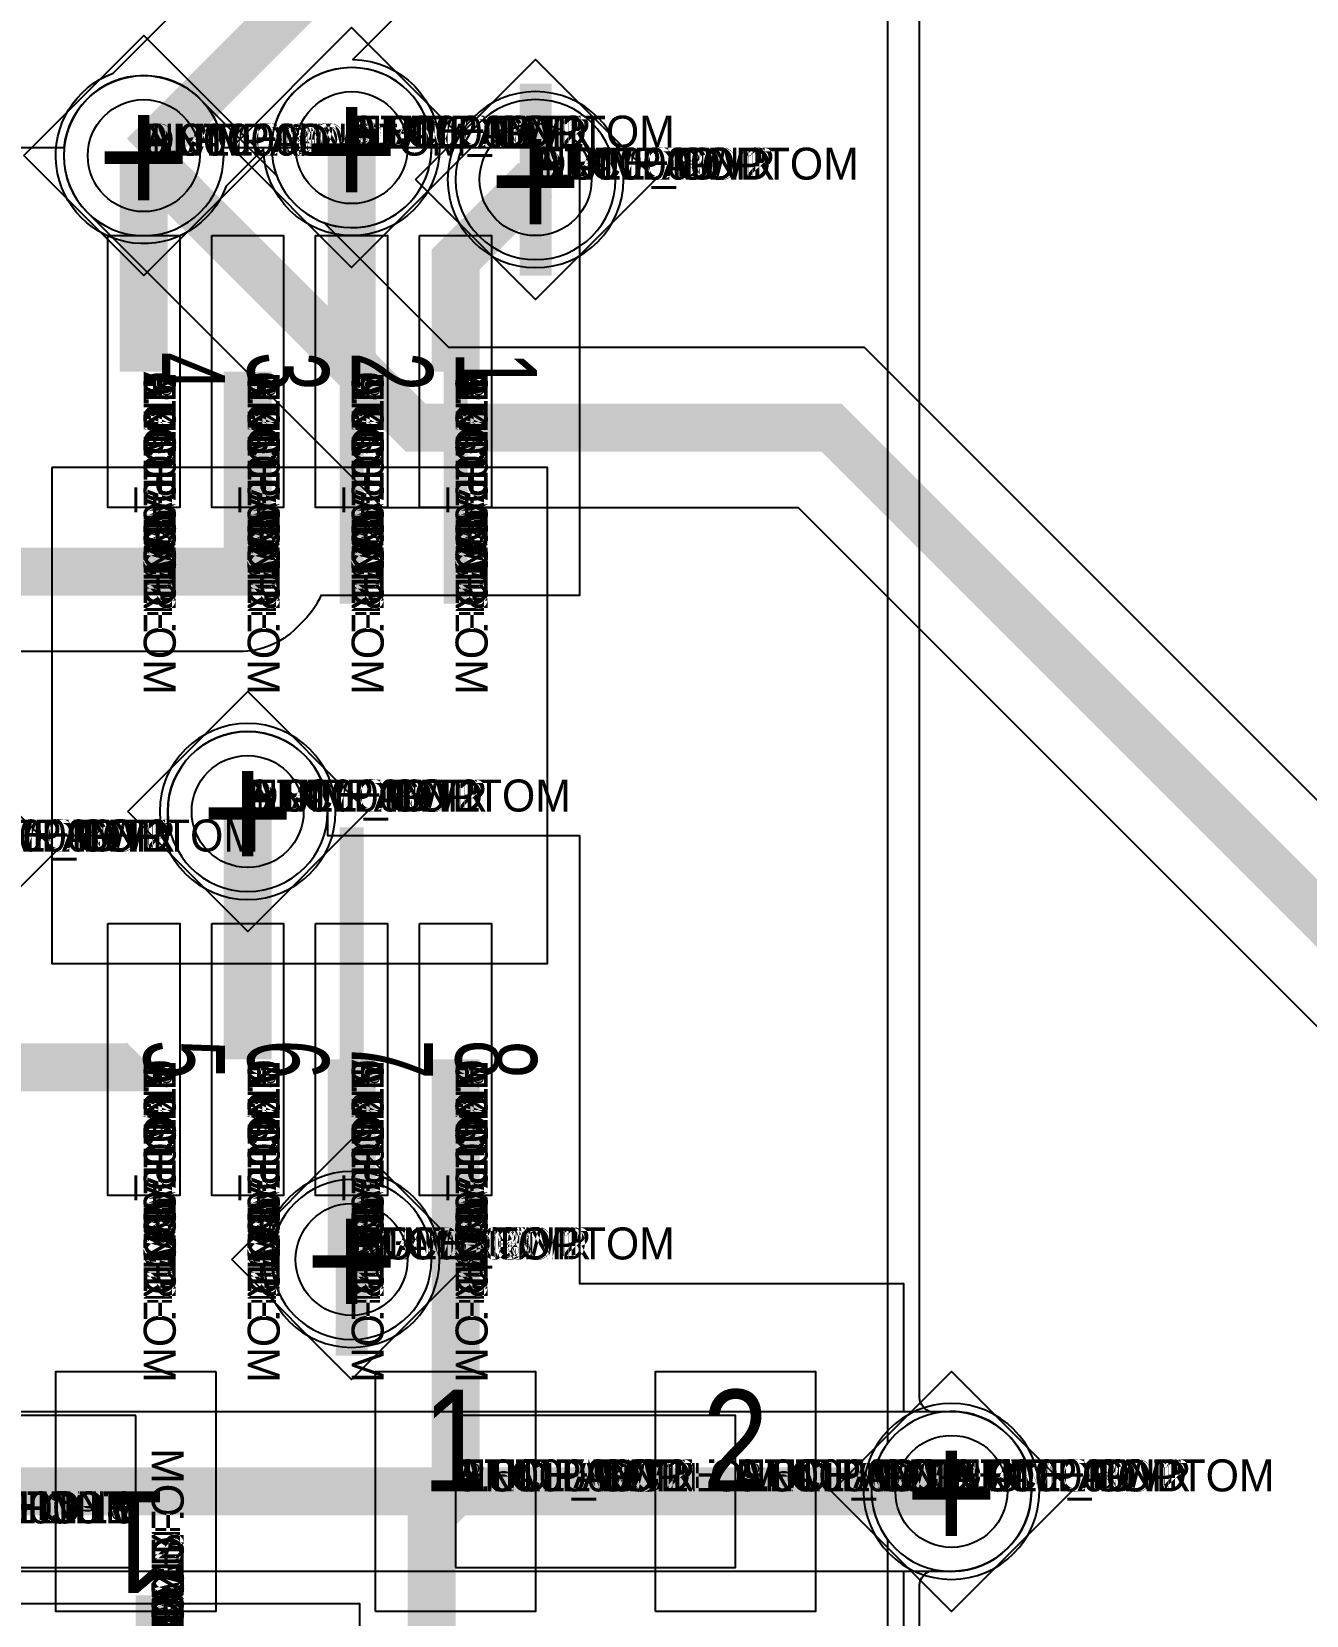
# Model space of a CAD drawing. Extents: x 0 to 323, y 0 to 320.
# Drawn here: x 175.86 to 183.83, y 186.53 to 196.43 of the extents above; entities that cross this region are included whole.
import ezdxf
from ezdxf.enums import TextEntityAlignment as Align

# ---------------------------------------------------------------- set-up
doc = ezdxf.new("R2010")
doc.units = 0
doc.header["$MEASUREMENT"] = 0
doc.layers.get('0').update_dxf_attribs({"linetype": 'CONTINUOUS'})
for name, color, linetype in [('CDN_FIGURES', 7, 'CONTINUOUS'), ('ETCH_BOTTOM', 7, 'CONTINUOUS'), ('ETCH_GND', 3, 'CONTINUOUS'), ('ETCH_INT1', 4, 'CONTINUOUS'), ('ETCH_INT2', 5, 'CONTINUOUS'), ('ETCH_PWR', 6, 'CONTINUOUS'), ('ETCH_TOP', 2, 'CONTINUOUS'), ('MANUFACTURING_NCLEGEND-1-6', 8, 'CONTINUOUS'), ('PACKAGE_GEOMETRY_ASSEMBLY_TOP', 11, 'CONTINUOUS'), ('PACKAGE_GEOMETRY_PIN_NUMBER', 9, 'CONTINUOUS')]:
    doc.layers.add(name, color=color, linetype=linetype)

# ---------------------------------------------------------------- blocks, each defined once
blk = doc.blocks.new('PAD_INFO')
for tag in ['SHAPE_TYPE', 'PAD_HEIGHT', 'PAD_LAYER', 'PAD_TYPE', 'PAD_WIDTH']:
    blk.add_attdef(tag, (0, 0), '', height=0.2)
at = {"flags": 2}
blk.add_attdef('CDN_TYPE', (0, 0), '', height=0.2, dxfattribs=at)
blk = doc.blocks.new('DRILL_INFO')
at = {"flags": 2}
blk.add_attdef('CDN_TYPE', (0, 0), '', height=0.2, dxfattribs=at)
for tag in ['FSHAPE', 'FCHAR', 'DRILL_HEIGHT', 'DIAMETER', 'PLATED', 'DRILL_WIDTH']:
    blk.add_attdef(tag, (0, 0), '', height=0.2)
blk = doc.blocks.new('VIA0700X0300')
at = {"layer": 'ETCH_BOTTOM'}
blk.add_circle((0, 0), 0.35, dxfattribs=at)
at = {"layer": 'ETCH_GND'}
blk.add_circle((0, 0), 0.35, dxfattribs=at)
at = {"layer": 'ETCH_INT1'}
blk.add_circle((0, 0), 0.35, dxfattribs=at)
at = {"layer": 'ETCH_INT2'}
blk.add_circle((0, 0), 0.35, dxfattribs=at)
at = {"layer": 'ETCH_PWR'}
blk.add_circle((0, 0), 0.35, dxfattribs=at)
at = {"layer": 'ETCH_TOP'}
blk.add_circle((0, 0), 0.35, dxfattribs=at)
ref = blk.add_blockref('PAD_INFO', (0, 0))
ref.add_attrib('PAD_LAYER', 'ETCH_TOP', (0, 0), dxfattribs={"height": 0.2})
ref.add_attrib('SHAPE_TYPE', 'NULL', (0, 0), dxfattribs={"height": 0.2})
ref.add_attrib('PAD_TYPE', 'ANTIPAD', (0, 0), dxfattribs={"height": 0.2})
ref.add_attrib('PAD_WIDTH', '0.000000', (0, 0), dxfattribs={"height": 0.2})
ref.add_attrib('PAD_HEIGHT', '0.000000', (0, 0), dxfattribs={"height": 0.2})
ref = blk.add_blockref('PAD_INFO', (0, 0))
ref.add_attrib('PAD_LAYER', 'ETCH_GND', (0, 0), dxfattribs={"height": 0.2})
ref.add_attrib('SHAPE_TYPE', 'NULL', (0, 0), dxfattribs={"height": 0.2})
ref.add_attrib('PAD_TYPE', 'ANTIPAD', (0, 0), dxfattribs={"height": 0.2})
ref.add_attrib('PAD_WIDTH', '0.000000', (0, 0), dxfattribs={"height": 0.2})
ref.add_attrib('PAD_HEIGHT', '0.000000', (0, 0), dxfattribs={"height": 0.2})
ref = blk.add_blockref('PAD_INFO', (0, 0))
ref.add_attrib('PAD_LAYER', 'ETCH_INT1', (0, 0), dxfattribs={"height": 0.2})
ref.add_attrib('SHAPE_TYPE', 'NULL', (0, 0), dxfattribs={"height": 0.2})
ref.add_attrib('PAD_TYPE', 'ANTIPAD', (0, 0), dxfattribs={"height": 0.2})
ref.add_attrib('PAD_WIDTH', '0.000000', (0, 0), dxfattribs={"height": 0.2})
ref.add_attrib('PAD_HEIGHT', '0.000000', (0, 0), dxfattribs={"height": 0.2})
ref = blk.add_blockref('PAD_INFO', (0, 0))
ref.add_attrib('PAD_LAYER', 'ETCH_INT2', (0, 0), dxfattribs={"height": 0.2})
ref.add_attrib('SHAPE_TYPE', 'NULL', (0, 0), dxfattribs={"height": 0.2})
ref.add_attrib('PAD_TYPE', 'ANTIPAD', (0, 0), dxfattribs={"height": 0.2})
ref.add_attrib('PAD_WIDTH', '0.000000', (0, 0), dxfattribs={"height": 0.2})
ref.add_attrib('PAD_HEIGHT', '0.000000', (0, 0), dxfattribs={"height": 0.2})
ref = blk.add_blockref('PAD_INFO', (0, 0))
ref.add_attrib('PAD_LAYER', 'ETCH_PWR', (0, 0), dxfattribs={"height": 0.2})
ref.add_attrib('SHAPE_TYPE', 'NULL', (0, 0), dxfattribs={"height": 0.2})
ref.add_attrib('PAD_TYPE', 'ANTIPAD', (0, 0), dxfattribs={"height": 0.2})
ref.add_attrib('PAD_WIDTH', '0.000000', (0, 0), dxfattribs={"height": 0.2})
ref.add_attrib('PAD_HEIGHT', '0.000000', (0, 0), dxfattribs={"height": 0.2})
ref = blk.add_blockref('PAD_INFO', (0, 0))
ref.add_attrib('PAD_LAYER', 'ETCH_BOTTOM', (0, 0), dxfattribs={"height": 0.2})
ref.add_attrib('SHAPE_TYPE', 'NULL', (0, 0), dxfattribs={"height": 0.2})
ref.add_attrib('PAD_TYPE', 'ANTIPAD', (0, 0), dxfattribs={"height": 0.2})
ref.add_attrib('PAD_WIDTH', '0.000000', (0, 0), dxfattribs={"height": 0.2})
ref.add_attrib('PAD_HEIGHT', '0.000000', (0, 0), dxfattribs={"height": 0.2})
ref = blk.add_blockref('PAD_INFO', (0, 0))
ref.add_attrib('PAD_LAYER', 'ETCH_TOP', (0, 0), dxfattribs={"height": 0.2})
ref.add_attrib('SHAPE_TYPE', 'NULL', (0, 0), dxfattribs={"height": 0.2})
ref.add_attrib('PAD_TYPE', 'THERMAL', (0, 0), dxfattribs={"height": 0.2})
ref.add_attrib('PAD_WIDTH', '0.000000', (0, 0), dxfattribs={"height": 0.2})
ref.add_attrib('PAD_HEIGHT', '0.000000', (0, 0), dxfattribs={"height": 0.2})
ref = blk.add_blockref('PAD_INFO', (0, 0))
ref.add_attrib('PAD_LAYER', 'ETCH_GND', (0, 0), dxfattribs={"height": 0.2})
ref.add_attrib('SHAPE_TYPE', 'NULL', (0, 0), dxfattribs={"height": 0.2})
ref.add_attrib('PAD_TYPE', 'THERMAL', (0, 0), dxfattribs={"height": 0.2})
ref.add_attrib('PAD_WIDTH', '0.000000', (0, 0), dxfattribs={"height": 0.2})
ref.add_attrib('PAD_HEIGHT', '0.000000', (0, 0), dxfattribs={"height": 0.2})
ref = blk.add_blockref('PAD_INFO', (0, 0))
ref.add_attrib('PAD_LAYER', 'ETCH_INT1', (0, 0), dxfattribs={"height": 0.2})
ref.add_attrib('SHAPE_TYPE', 'NULL', (0, 0), dxfattribs={"height": 0.2})
ref.add_attrib('PAD_TYPE', 'THERMAL', (0, 0), dxfattribs={"height": 0.2})
ref.add_attrib('PAD_WIDTH', '0.000000', (0, 0), dxfattribs={"height": 0.2})
ref.add_attrib('PAD_HEIGHT', '0.000000', (0, 0), dxfattribs={"height": 0.2})
ref = blk.add_blockref('PAD_INFO', (0, 0))
ref.add_attrib('PAD_LAYER', 'ETCH_INT2', (0, 0), dxfattribs={"height": 0.2})
ref.add_attrib('SHAPE_TYPE', 'NULL', (0, 0), dxfattribs={"height": 0.2})
ref.add_attrib('PAD_TYPE', 'THERMAL', (0, 0), dxfattribs={"height": 0.2})
ref.add_attrib('PAD_WIDTH', '0.000000', (0, 0), dxfattribs={"height": 0.2})
ref.add_attrib('PAD_HEIGHT', '0.000000', (0, 0), dxfattribs={"height": 0.2})
ref = blk.add_blockref('PAD_INFO', (0, 0))
ref.add_attrib('PAD_LAYER', 'ETCH_PWR', (0, 0), dxfattribs={"height": 0.2})
ref.add_attrib('SHAPE_TYPE', 'NULL', (0, 0), dxfattribs={"height": 0.2})
ref.add_attrib('PAD_TYPE', 'THERMAL', (0, 0), dxfattribs={"height": 0.2})
ref.add_attrib('PAD_WIDTH', '0.000000', (0, 0), dxfattribs={"height": 0.2})
ref.add_attrib('PAD_HEIGHT', '0.000000', (0, 0), dxfattribs={"height": 0.2})
ref = blk.add_blockref('PAD_INFO', (0, 0))
ref.add_attrib('PAD_LAYER', 'ETCH_BOTTOM', (0, 0), dxfattribs={"height": 0.2})
ref.add_attrib('SHAPE_TYPE', 'NULL', (0, 0), dxfattribs={"height": 0.2})
ref.add_attrib('PAD_TYPE', 'THERMAL', (0, 0), dxfattribs={"height": 0.2})
ref.add_attrib('PAD_WIDTH', '0.000000', (0, 0), dxfattribs={"height": 0.2})
ref.add_attrib('PAD_HEIGHT', '0.000000', (0, 0), dxfattribs={"height": 0.2})
ref = blk.add_blockref('PAD_INFO', (0, 0))
ref.add_attrib('PAD_LAYER', 'ETCH_TOP', (0, 0), dxfattribs={"height": 0.2})
ref.add_attrib('SHAPE_TYPE', 'CIRCLE', (0, 0), dxfattribs={"height": 0.2})
ref.add_attrib('PAD_TYPE', 'REGULAR', (0, 0), dxfattribs={"height": 0.2})
ref.add_attrib('PAD_WIDTH', '0.700000', (0, 0), dxfattribs={"height": 0.2})
ref.add_attrib('PAD_HEIGHT', '0.700000', (0, 0), dxfattribs={"height": 0.2})
ref = blk.add_blockref('PAD_INFO', (0, 0))
ref.add_attrib('PAD_LAYER', 'ETCH_GND', (0, 0), dxfattribs={"height": 0.2})
ref.add_attrib('SHAPE_TYPE', 'CIRCLE', (0, 0), dxfattribs={"height": 0.2})
ref.add_attrib('PAD_TYPE', 'REGULAR', (0, 0), dxfattribs={"height": 0.2})
ref.add_attrib('PAD_WIDTH', '0.700000', (0, 0), dxfattribs={"height": 0.2})
ref.add_attrib('PAD_HEIGHT', '0.700000', (0, 0), dxfattribs={"height": 0.2})
ref = blk.add_blockref('PAD_INFO', (0, 0))
ref.add_attrib('PAD_LAYER', 'ETCH_INT1', (0, 0), dxfattribs={"height": 0.2})
ref.add_attrib('SHAPE_TYPE', 'CIRCLE', (0, 0), dxfattribs={"height": 0.2})
ref.add_attrib('PAD_TYPE', 'REGULAR', (0, 0), dxfattribs={"height": 0.2})
ref.add_attrib('PAD_WIDTH', '0.700000', (0, 0), dxfattribs={"height": 0.2})
ref.add_attrib('PAD_HEIGHT', '0.700000', (0, 0), dxfattribs={"height": 0.2})
ref = blk.add_blockref('PAD_INFO', (0, 0))
ref.add_attrib('PAD_LAYER', 'ETCH_INT2', (0, 0), dxfattribs={"height": 0.2})
ref.add_attrib('SHAPE_TYPE', 'CIRCLE', (0, 0), dxfattribs={"height": 0.2})
ref.add_attrib('PAD_TYPE', 'REGULAR', (0, 0), dxfattribs={"height": 0.2})
ref.add_attrib('PAD_WIDTH', '0.700000', (0, 0), dxfattribs={"height": 0.2})
ref.add_attrib('PAD_HEIGHT', '0.700000', (0, 0), dxfattribs={"height": 0.2})
ref = blk.add_blockref('PAD_INFO', (0, 0))
ref.add_attrib('PAD_LAYER', 'ETCH_PWR', (0, 0), dxfattribs={"height": 0.2})
ref.add_attrib('SHAPE_TYPE', 'CIRCLE', (0, 0), dxfattribs={"height": 0.2})
ref.add_attrib('PAD_TYPE', 'REGULAR', (0, 0), dxfattribs={"height": 0.2})
ref.add_attrib('PAD_WIDTH', '0.700000', (0, 0), dxfattribs={"height": 0.2})
ref.add_attrib('PAD_HEIGHT', '0.700000', (0, 0), dxfattribs={"height": 0.2})
ref = blk.add_blockref('PAD_INFO', (0, 0))
ref.add_attrib('PAD_LAYER', 'ETCH_BOTTOM', (0, 0), dxfattribs={"height": 0.2})
ref.add_attrib('SHAPE_TYPE', 'CIRCLE', (0, 0), dxfattribs={"height": 0.2})
ref.add_attrib('PAD_TYPE', 'REGULAR', (0, 0), dxfattribs={"height": 0.2})
ref.add_attrib('PAD_WIDTH', '0.700000', (0, 0), dxfattribs={"height": 0.2})
ref.add_attrib('PAD_HEIGHT', '0.700000', (0, 0), dxfattribs={"height": 0.2})
ref = blk.add_blockref('DRILL_INFO', (0, 0))
ref.add_attrib('DIAMETER', '0.300000', (0, 0), dxfattribs={"height": 0.2})
ref.add_attrib('PLATED', 'PLATED', (0, 0), dxfattribs={"height": 0.2})
ref.add_attrib('FSHAPE', 'DIAMOND', (0, 0), dxfattribs={"height": 0.2})
ref.add_attrib('FCHAR', '+', (0, 0), dxfattribs={"height": 0.2})
ref.add_attrib('DRILL_WIDTH', '1.500000', (0, 0), dxfattribs={"height": 0.2})
ref.add_attrib('DRILL_HEIGHT', '1.500000', (0, 0), dxfattribs={"height": 0.2})
for tag in ['CDN_TYPE', 'PIN']:
    blk.add_attdef(tag, (0, 0), '', height=0.2)
at = {"flags": 2}
for tag in ['PSTKNAME', 'BBV']:
    blk.add_attdef(tag, (0, 0), '', height=0.2, dxfattribs=at)
blk = doc.blocks.new('FIGURE_DIAMOND')
at = {"layer": 'CDN_FIGURES'}
blk.add_lwpolyline([(-0.5, 0), (0, 0.5), (0.5, 0), (0, -0.5)], close=True, dxfattribs=at)
blk = doc.blocks.new('RC1000X1500TS')
at = {"layer": 'ETCH_TOP'}
blk.add_lwpolyline([(-0.5, -0.75), (-0.5, 0.75), (0.5, 0.75), (0.5, -0.75)], close=True, dxfattribs=at)
ref = blk.add_blockref('PAD_INFO', (0, 0))
ref.add_attrib('PAD_LAYER', 'ETCH_TOP', (0, 0), dxfattribs={"height": 0.2})
ref.add_attrib('SHAPE_TYPE', 'NULL', (0, 0), dxfattribs={"height": 0.2})
ref.add_attrib('PAD_TYPE', 'ANTIPAD', (0, 0), dxfattribs={"height": 0.2})
ref.add_attrib('PAD_WIDTH', '0.000000', (0, 0), dxfattribs={"height": 0.2})
ref.add_attrib('PAD_HEIGHT', '0.000000', (0, 0), dxfattribs={"height": 0.2})
ref = blk.add_blockref('PAD_INFO', (0, 0))
ref.add_attrib('PAD_LAYER', 'ETCH_GND', (0, 0), dxfattribs={"height": 0.2})
ref.add_attrib('SHAPE_TYPE', 'NULL', (0, 0), dxfattribs={"height": 0.2})
ref.add_attrib('PAD_TYPE', 'ANTIPAD', (0, 0), dxfattribs={"height": 0.2})
ref.add_attrib('PAD_WIDTH', '0.000000', (0, 0), dxfattribs={"height": 0.2})
ref.add_attrib('PAD_HEIGHT', '0.000000', (0, 0), dxfattribs={"height": 0.2})
ref = blk.add_blockref('PAD_INFO', (0, 0))
ref.add_attrib('PAD_LAYER', 'ETCH_INT1', (0, 0), dxfattribs={"height": 0.2})
ref.add_attrib('SHAPE_TYPE', 'NULL', (0, 0), dxfattribs={"height": 0.2})
ref.add_attrib('PAD_TYPE', 'ANTIPAD', (0, 0), dxfattribs={"height": 0.2})
ref.add_attrib('PAD_WIDTH', '0.000000', (0, 0), dxfattribs={"height": 0.2})
ref.add_attrib('PAD_HEIGHT', '0.000000', (0, 0), dxfattribs={"height": 0.2})
ref = blk.add_blockref('PAD_INFO', (0, 0))
ref.add_attrib('PAD_LAYER', 'ETCH_INT2', (0, 0), dxfattribs={"height": 0.2})
ref.add_attrib('SHAPE_TYPE', 'NULL', (0, 0), dxfattribs={"height": 0.2})
ref.add_attrib('PAD_TYPE', 'ANTIPAD', (0, 0), dxfattribs={"height": 0.2})
ref.add_attrib('PAD_WIDTH', '0.000000', (0, 0), dxfattribs={"height": 0.2})
ref.add_attrib('PAD_HEIGHT', '0.000000', (0, 0), dxfattribs={"height": 0.2})
ref = blk.add_blockref('PAD_INFO', (0, 0))
ref.add_attrib('PAD_LAYER', 'ETCH_PWR', (0, 0), dxfattribs={"height": 0.2})
ref.add_attrib('SHAPE_TYPE', 'NULL', (0, 0), dxfattribs={"height": 0.2})
ref.add_attrib('PAD_TYPE', 'ANTIPAD', (0, 0), dxfattribs={"height": 0.2})
ref.add_attrib('PAD_WIDTH', '0.000000', (0, 0), dxfattribs={"height": 0.2})
ref.add_attrib('PAD_HEIGHT', '0.000000', (0, 0), dxfattribs={"height": 0.2})
ref = blk.add_blockref('PAD_INFO', (0, 0))
ref.add_attrib('PAD_LAYER', 'ETCH_BOTTOM', (0, 0), dxfattribs={"height": 0.2})
ref.add_attrib('SHAPE_TYPE', 'NULL', (0, 0), dxfattribs={"height": 0.2})
ref.add_attrib('PAD_TYPE', 'ANTIPAD', (0, 0), dxfattribs={"height": 0.2})
ref.add_attrib('PAD_WIDTH', '0.000000', (0, 0), dxfattribs={"height": 0.2})
ref.add_attrib('PAD_HEIGHT', '0.000000', (0, 0), dxfattribs={"height": 0.2})
ref = blk.add_blockref('PAD_INFO', (0, 0))
ref.add_attrib('PAD_LAYER', 'ETCH_TOP', (0, 0), dxfattribs={"height": 0.2})
ref.add_attrib('SHAPE_TYPE', 'NULL', (0, 0), dxfattribs={"height": 0.2})
ref.add_attrib('PAD_TYPE', 'THERMAL', (0, 0), dxfattribs={"height": 0.2})
ref.add_attrib('PAD_WIDTH', '0.000000', (0, 0), dxfattribs={"height": 0.2})
ref.add_attrib('PAD_HEIGHT', '0.000000', (0, 0), dxfattribs={"height": 0.2})
ref = blk.add_blockref('PAD_INFO', (0, 0))
ref.add_attrib('PAD_LAYER', 'ETCH_GND', (0, 0), dxfattribs={"height": 0.2})
ref.add_attrib('SHAPE_TYPE', 'NULL', (0, 0), dxfattribs={"height": 0.2})
ref.add_attrib('PAD_TYPE', 'THERMAL', (0, 0), dxfattribs={"height": 0.2})
ref.add_attrib('PAD_WIDTH', '0.000000', (0, 0), dxfattribs={"height": 0.2})
ref.add_attrib('PAD_HEIGHT', '0.000000', (0, 0), dxfattribs={"height": 0.2})
ref = blk.add_blockref('PAD_INFO', (0, 0))
ref.add_attrib('PAD_LAYER', 'ETCH_INT1', (0, 0), dxfattribs={"height": 0.2})
ref.add_attrib('SHAPE_TYPE', 'NULL', (0, 0), dxfattribs={"height": 0.2})
ref.add_attrib('PAD_TYPE', 'THERMAL', (0, 0), dxfattribs={"height": 0.2})
ref.add_attrib('PAD_WIDTH', '0.000000', (0, 0), dxfattribs={"height": 0.2})
ref.add_attrib('PAD_HEIGHT', '0.000000', (0, 0), dxfattribs={"height": 0.2})
ref = blk.add_blockref('PAD_INFO', (0, 0))
ref.add_attrib('PAD_LAYER', 'ETCH_INT2', (0, 0), dxfattribs={"height": 0.2})
ref.add_attrib('SHAPE_TYPE', 'NULL', (0, 0), dxfattribs={"height": 0.2})
ref.add_attrib('PAD_TYPE', 'THERMAL', (0, 0), dxfattribs={"height": 0.2})
ref.add_attrib('PAD_WIDTH', '0.000000', (0, 0), dxfattribs={"height": 0.2})
ref.add_attrib('PAD_HEIGHT', '0.000000', (0, 0), dxfattribs={"height": 0.2})
ref = blk.add_blockref('PAD_INFO', (0, 0))
ref.add_attrib('PAD_LAYER', 'ETCH_PWR', (0, 0), dxfattribs={"height": 0.2})
ref.add_attrib('SHAPE_TYPE', 'NULL', (0, 0), dxfattribs={"height": 0.2})
ref.add_attrib('PAD_TYPE', 'THERMAL', (0, 0), dxfattribs={"height": 0.2})
ref.add_attrib('PAD_WIDTH', '0.000000', (0, 0), dxfattribs={"height": 0.2})
ref.add_attrib('PAD_HEIGHT', '0.000000', (0, 0), dxfattribs={"height": 0.2})
ref = blk.add_blockref('PAD_INFO', (0, 0))
ref.add_attrib('PAD_LAYER', 'ETCH_BOTTOM', (0, 0), dxfattribs={"height": 0.2})
ref.add_attrib('SHAPE_TYPE', 'NULL', (0, 0), dxfattribs={"height": 0.2})
ref.add_attrib('PAD_TYPE', 'THERMAL', (0, 0), dxfattribs={"height": 0.2})
ref.add_attrib('PAD_WIDTH', '0.000000', (0, 0), dxfattribs={"height": 0.2})
ref.add_attrib('PAD_HEIGHT', '0.000000', (0, 0), dxfattribs={"height": 0.2})
ref = blk.add_blockref('PAD_INFO', (0, 0))
ref.add_attrib('PAD_LAYER', 'ETCH_GND', (0, 0), dxfattribs={"height": 0.2})
ref.add_attrib('SHAPE_TYPE', 'NULL', (0, 0), dxfattribs={"height": 0.2})
ref.add_attrib('PAD_TYPE', 'REGULAR', (0, 0), dxfattribs={"height": 0.2})
ref.add_attrib('PAD_WIDTH', '0.000000', (0, 0), dxfattribs={"height": 0.2})
ref.add_attrib('PAD_HEIGHT', '0.000000', (0, 0), dxfattribs={"height": 0.2})
ref = blk.add_blockref('PAD_INFO', (0, 0))
ref.add_attrib('PAD_LAYER', 'ETCH_INT1', (0, 0), dxfattribs={"height": 0.2})
ref.add_attrib('SHAPE_TYPE', 'NULL', (0, 0), dxfattribs={"height": 0.2})
ref.add_attrib('PAD_TYPE', 'REGULAR', (0, 0), dxfattribs={"height": 0.2})
ref.add_attrib('PAD_WIDTH', '0.000000', (0, 0), dxfattribs={"height": 0.2})
ref.add_attrib('PAD_HEIGHT', '0.000000', (0, 0), dxfattribs={"height": 0.2})
ref = blk.add_blockref('PAD_INFO', (0, 0))
ref.add_attrib('PAD_LAYER', 'ETCH_INT2', (0, 0), dxfattribs={"height": 0.2})
ref.add_attrib('SHAPE_TYPE', 'NULL', (0, 0), dxfattribs={"height": 0.2})
ref.add_attrib('PAD_TYPE', 'REGULAR', (0, 0), dxfattribs={"height": 0.2})
ref.add_attrib('PAD_WIDTH', '0.000000', (0, 0), dxfattribs={"height": 0.2})
ref.add_attrib('PAD_HEIGHT', '0.000000', (0, 0), dxfattribs={"height": 0.2})
ref = blk.add_blockref('PAD_INFO', (0, 0))
ref.add_attrib('PAD_LAYER', 'ETCH_PWR', (0, 0), dxfattribs={"height": 0.2})
ref.add_attrib('SHAPE_TYPE', 'NULL', (0, 0), dxfattribs={"height": 0.2})
ref.add_attrib('PAD_TYPE', 'REGULAR', (0, 0), dxfattribs={"height": 0.2})
ref.add_attrib('PAD_WIDTH', '0.000000', (0, 0), dxfattribs={"height": 0.2})
ref.add_attrib('PAD_HEIGHT', '0.000000', (0, 0), dxfattribs={"height": 0.2})
ref = blk.add_blockref('PAD_INFO', (0, 0))
ref.add_attrib('PAD_LAYER', 'ETCH_BOTTOM', (0, 0), dxfattribs={"height": 0.2})
ref.add_attrib('SHAPE_TYPE', 'NULL', (0, 0), dxfattribs={"height": 0.2})
ref.add_attrib('PAD_TYPE', 'REGULAR', (0, 0), dxfattribs={"height": 0.2})
ref.add_attrib('PAD_WIDTH', '0.000000', (0, 0), dxfattribs={"height": 0.2})
ref.add_attrib('PAD_HEIGHT', '0.000000', (0, 0), dxfattribs={"height": 0.2})
ref = blk.add_blockref('DRILL_INFO', (0, 0))
ref.add_attrib('DIAMETER', '0.000000', (0, 0), dxfattribs={"height": 0.2})
ref.add_attrib('PLATED', 'PLATED', (0, 0), dxfattribs={"height": 0.2})
ref.add_attrib('FSHAPE', 'NULL', (0, 0), dxfattribs={"height": 0.2})
ref.add_attrib('DRILL_WIDTH', '0.000000', (0, 0), dxfattribs={"height": 0.2})
ref.add_attrib('DRILL_HEIGHT', '0.000000', (0, 0), dxfattribs={"height": 0.2})
ref = blk.add_blockref('PAD_INFO', (0, 0))
ref.add_attrib('PAD_LAYER', 'ETCH_TOP', (0, 0), dxfattribs={"height": 0.2})
ref.add_attrib('SHAPE_TYPE', 'RECTANGLE', (0, 0), dxfattribs={"height": 0.2})
ref.add_attrib('PAD_TYPE', 'REGULAR', (0, 0), dxfattribs={"height": 0.2})
ref.add_attrib('PAD_WIDTH', '1.000000', (0, 0), dxfattribs={"height": 0.2})
ref.add_attrib('PAD_HEIGHT', '1.500000', (0, 0), dxfattribs={"height": 0.2})
for tag in ['CDN_TYPE', 'PIN']:
    blk.add_attdef(tag, (0, 0), '', height=0.2)
at = {"flags": 2}
for tag in ['PSTKNAME', 'BBV']:
    blk.add_attdef(tag, (0, 0), '', height=0.2, dxfattribs=at)
blk = doc.blocks.new('F56')
at = {"layer": 'PACKAGE_GEOMETRY_ASSEMBLY_TOP'}
blk.add_lwpolyline([(0, -0.475), (1.75, -0.475), (1.75, 0.475), (0, 0.475)], close=True, dxfattribs=at)
at = {"layer": 'ETCH_TOP'}
ref = blk.add_blockref('RC1000X1500TS', (0, 0), dxfattribs=at)
ref.add_attrib('CDN_TYPE', 'PIN', (0, 0), dxfattribs={"height": 0.2})
ref.add_attrib('PIN', '1', (0, 0), dxfattribs={"height": 0.2})
ref = blk.add_blockref('RC1000X1500TS', (1.75, 0), dxfattribs=at)
ref.add_attrib('CDN_TYPE', 'PIN', (0, 0), dxfattribs={"height": 0.2})
ref.add_attrib('PIN', '2', (0, 0), dxfattribs={"height": 0.2})
at = {"flags": 2}
for tag in ['SYMBOL_TYPE', 'CDN_TYPE', 'REFDES']:
    blk.add_attdef(tag, (0, 0), '', height=0.2, dxfattribs=at)
blk = doc.blocks.new('RC1700X0450TS_NS')
at = {"layer": 'ETCH_TOP'}
blk.add_lwpolyline([(-0.85, -0.225), (-0.85, 0.225), (0.85, 0.225), (0.85, -0.225)], close=True, dxfattribs=at)
ref = blk.add_blockref('PAD_INFO', (0, 0))
ref.add_attrib('PAD_LAYER', 'ETCH_TOP', (0, 0), dxfattribs={"height": 0.2})
ref.add_attrib('SHAPE_TYPE', 'NULL', (0, 0), dxfattribs={"height": 0.2})
ref.add_attrib('PAD_TYPE', 'ANTIPAD', (0, 0), dxfattribs={"height": 0.2})
ref.add_attrib('PAD_WIDTH', '0.000000', (0, 0), dxfattribs={"height": 0.2})
ref.add_attrib('PAD_HEIGHT', '0.000000', (0, 0), dxfattribs={"height": 0.2})
ref = blk.add_blockref('PAD_INFO', (0, 0))
ref.add_attrib('PAD_LAYER', 'ETCH_GND', (0, 0), dxfattribs={"height": 0.2})
ref.add_attrib('SHAPE_TYPE', 'NULL', (0, 0), dxfattribs={"height": 0.2})
ref.add_attrib('PAD_TYPE', 'ANTIPAD', (0, 0), dxfattribs={"height": 0.2})
ref.add_attrib('PAD_WIDTH', '0.000000', (0, 0), dxfattribs={"height": 0.2})
ref.add_attrib('PAD_HEIGHT', '0.000000', (0, 0), dxfattribs={"height": 0.2})
ref = blk.add_blockref('PAD_INFO', (0, 0))
ref.add_attrib('PAD_LAYER', 'ETCH_INT1', (0, 0), dxfattribs={"height": 0.2})
ref.add_attrib('SHAPE_TYPE', 'NULL', (0, 0), dxfattribs={"height": 0.2})
ref.add_attrib('PAD_TYPE', 'ANTIPAD', (0, 0), dxfattribs={"height": 0.2})
ref.add_attrib('PAD_WIDTH', '0.000000', (0, 0), dxfattribs={"height": 0.2})
ref.add_attrib('PAD_HEIGHT', '0.000000', (0, 0), dxfattribs={"height": 0.2})
ref = blk.add_blockref('PAD_INFO', (0, 0))
ref.add_attrib('PAD_LAYER', 'ETCH_INT2', (0, 0), dxfattribs={"height": 0.2})
ref.add_attrib('SHAPE_TYPE', 'NULL', (0, 0), dxfattribs={"height": 0.2})
ref.add_attrib('PAD_TYPE', 'ANTIPAD', (0, 0), dxfattribs={"height": 0.2})
ref.add_attrib('PAD_WIDTH', '0.000000', (0, 0), dxfattribs={"height": 0.2})
ref.add_attrib('PAD_HEIGHT', '0.000000', (0, 0), dxfattribs={"height": 0.2})
ref = blk.add_blockref('PAD_INFO', (0, 0))
ref.add_attrib('PAD_LAYER', 'ETCH_PWR', (0, 0), dxfattribs={"height": 0.2})
ref.add_attrib('SHAPE_TYPE', 'NULL', (0, 0), dxfattribs={"height": 0.2})
ref.add_attrib('PAD_TYPE', 'ANTIPAD', (0, 0), dxfattribs={"height": 0.2})
ref.add_attrib('PAD_WIDTH', '0.000000', (0, 0), dxfattribs={"height": 0.2})
ref.add_attrib('PAD_HEIGHT', '0.000000', (0, 0), dxfattribs={"height": 0.2})
ref = blk.add_blockref('PAD_INFO', (0, 0))
ref.add_attrib('PAD_LAYER', 'ETCH_BOTTOM', (0, 0), dxfattribs={"height": 0.2})
ref.add_attrib('SHAPE_TYPE', 'NULL', (0, 0), dxfattribs={"height": 0.2})
ref.add_attrib('PAD_TYPE', 'ANTIPAD', (0, 0), dxfattribs={"height": 0.2})
ref.add_attrib('PAD_WIDTH', '0.000000', (0, 0), dxfattribs={"height": 0.2})
ref.add_attrib('PAD_HEIGHT', '0.000000', (0, 0), dxfattribs={"height": 0.2})
ref = blk.add_blockref('PAD_INFO', (0, 0))
ref.add_attrib('PAD_LAYER', 'ETCH_TOP', (0, 0), dxfattribs={"height": 0.2})
ref.add_attrib('SHAPE_TYPE', 'NULL', (0, 0), dxfattribs={"height": 0.2})
ref.add_attrib('PAD_TYPE', 'THERMAL', (0, 0), dxfattribs={"height": 0.2})
ref.add_attrib('PAD_WIDTH', '0.000000', (0, 0), dxfattribs={"height": 0.2})
ref.add_attrib('PAD_HEIGHT', '0.000000', (0, 0), dxfattribs={"height": 0.2})
ref = blk.add_blockref('PAD_INFO', (0, 0))
ref.add_attrib('PAD_LAYER', 'ETCH_GND', (0, 0), dxfattribs={"height": 0.2})
ref.add_attrib('SHAPE_TYPE', 'NULL', (0, 0), dxfattribs={"height": 0.2})
ref.add_attrib('PAD_TYPE', 'THERMAL', (0, 0), dxfattribs={"height": 0.2})
ref.add_attrib('PAD_WIDTH', '0.000000', (0, 0), dxfattribs={"height": 0.2})
ref.add_attrib('PAD_HEIGHT', '0.000000', (0, 0), dxfattribs={"height": 0.2})
ref = blk.add_blockref('PAD_INFO', (0, 0))
ref.add_attrib('PAD_LAYER', 'ETCH_INT1', (0, 0), dxfattribs={"height": 0.2})
ref.add_attrib('SHAPE_TYPE', 'NULL', (0, 0), dxfattribs={"height": 0.2})
ref.add_attrib('PAD_TYPE', 'THERMAL', (0, 0), dxfattribs={"height": 0.2})
ref.add_attrib('PAD_WIDTH', '0.000000', (0, 0), dxfattribs={"height": 0.2})
ref.add_attrib('PAD_HEIGHT', '0.000000', (0, 0), dxfattribs={"height": 0.2})
ref = blk.add_blockref('PAD_INFO', (0, 0))
ref.add_attrib('PAD_LAYER', 'ETCH_INT2', (0, 0), dxfattribs={"height": 0.2})
ref.add_attrib('SHAPE_TYPE', 'NULL', (0, 0), dxfattribs={"height": 0.2})
ref.add_attrib('PAD_TYPE', 'THERMAL', (0, 0), dxfattribs={"height": 0.2})
ref.add_attrib('PAD_WIDTH', '0.000000', (0, 0), dxfattribs={"height": 0.2})
ref.add_attrib('PAD_HEIGHT', '0.000000', (0, 0), dxfattribs={"height": 0.2})
ref = blk.add_blockref('PAD_INFO', (0, 0))
ref.add_attrib('PAD_LAYER', 'ETCH_PWR', (0, 0), dxfattribs={"height": 0.2})
ref.add_attrib('SHAPE_TYPE', 'NULL', (0, 0), dxfattribs={"height": 0.2})
ref.add_attrib('PAD_TYPE', 'THERMAL', (0, 0), dxfattribs={"height": 0.2})
ref.add_attrib('PAD_WIDTH', '0.000000', (0, 0), dxfattribs={"height": 0.2})
ref.add_attrib('PAD_HEIGHT', '0.000000', (0, 0), dxfattribs={"height": 0.2})
ref = blk.add_blockref('PAD_INFO', (0, 0))
ref.add_attrib('PAD_LAYER', 'ETCH_BOTTOM', (0, 0), dxfattribs={"height": 0.2})
ref.add_attrib('SHAPE_TYPE', 'NULL', (0, 0), dxfattribs={"height": 0.2})
ref.add_attrib('PAD_TYPE', 'THERMAL', (0, 0), dxfattribs={"height": 0.2})
ref.add_attrib('PAD_WIDTH', '0.000000', (0, 0), dxfattribs={"height": 0.2})
ref.add_attrib('PAD_HEIGHT', '0.000000', (0, 0), dxfattribs={"height": 0.2})
ref = blk.add_blockref('PAD_INFO', (0, 0))
ref.add_attrib('PAD_LAYER', 'ETCH_TOP', (0, 0), dxfattribs={"height": 0.2})
ref.add_attrib('SHAPE_TYPE', 'RECTANGLE', (0, 0), dxfattribs={"height": 0.2})
ref.add_attrib('PAD_TYPE', 'REGULAR', (0, 0), dxfattribs={"height": 0.2})
ref.add_attrib('PAD_WIDTH', '1.700000', (0, 0), dxfattribs={"height": 0.2})
ref.add_attrib('PAD_HEIGHT', '0.450000', (0, 0), dxfattribs={"height": 0.2})
ref = blk.add_blockref('PAD_INFO', (0, 0))
ref.add_attrib('PAD_LAYER', 'ETCH_GND', (0, 0), dxfattribs={"height": 0.2})
ref.add_attrib('SHAPE_TYPE', 'NULL', (0, 0), dxfattribs={"height": 0.2})
ref.add_attrib('PAD_TYPE', 'REGULAR', (0, 0), dxfattribs={"height": 0.2})
ref.add_attrib('PAD_WIDTH', '0.000000', (0, 0), dxfattribs={"height": 0.2})
ref.add_attrib('PAD_HEIGHT', '0.000000', (0, 0), dxfattribs={"height": 0.2})
ref = blk.add_blockref('PAD_INFO', (0, 0))
ref.add_attrib('PAD_LAYER', 'ETCH_INT1', (0, 0), dxfattribs={"height": 0.2})
ref.add_attrib('SHAPE_TYPE', 'NULL', (0, 0), dxfattribs={"height": 0.2})
ref.add_attrib('PAD_TYPE', 'REGULAR', (0, 0), dxfattribs={"height": 0.2})
ref.add_attrib('PAD_WIDTH', '0.000000', (0, 0), dxfattribs={"height": 0.2})
ref.add_attrib('PAD_HEIGHT', '0.000000', (0, 0), dxfattribs={"height": 0.2})
ref = blk.add_blockref('PAD_INFO', (0, 0))
ref.add_attrib('PAD_LAYER', 'ETCH_INT2', (0, 0), dxfattribs={"height": 0.2})
ref.add_attrib('SHAPE_TYPE', 'NULL', (0, 0), dxfattribs={"height": 0.2})
ref.add_attrib('PAD_TYPE', 'REGULAR', (0, 0), dxfattribs={"height": 0.2})
ref.add_attrib('PAD_WIDTH', '0.000000', (0, 0), dxfattribs={"height": 0.2})
ref.add_attrib('PAD_HEIGHT', '0.000000', (0, 0), dxfattribs={"height": 0.2})
ref = blk.add_blockref('PAD_INFO', (0, 0))
ref.add_attrib('PAD_LAYER', 'ETCH_PWR', (0, 0), dxfattribs={"height": 0.2})
ref.add_attrib('SHAPE_TYPE', 'NULL', (0, 0), dxfattribs={"height": 0.2})
ref.add_attrib('PAD_TYPE', 'REGULAR', (0, 0), dxfattribs={"height": 0.2})
ref.add_attrib('PAD_WIDTH', '0.000000', (0, 0), dxfattribs={"height": 0.2})
ref.add_attrib('PAD_HEIGHT', '0.000000', (0, 0), dxfattribs={"height": 0.2})
ref = blk.add_blockref('PAD_INFO', (0, 0))
ref.add_attrib('PAD_LAYER', 'ETCH_BOTTOM', (0, 0), dxfattribs={"height": 0.2})
ref.add_attrib('SHAPE_TYPE', 'NULL', (0, 0), dxfattribs={"height": 0.2})
ref.add_attrib('PAD_TYPE', 'REGULAR', (0, 0), dxfattribs={"height": 0.2})
ref.add_attrib('PAD_WIDTH', '0.000000', (0, 0), dxfattribs={"height": 0.2})
ref.add_attrib('PAD_HEIGHT', '0.000000', (0, 0), dxfattribs={"height": 0.2})
ref = blk.add_blockref('DRILL_INFO', (0, 0))
ref.add_attrib('DIAMETER', '0.000000', (0, 0), dxfattribs={"height": 0.2})
ref.add_attrib('PLATED', 'PLATED', (0, 0), dxfattribs={"height": 0.2})
ref.add_attrib('FSHAPE', 'NULL', (0, 0), dxfattribs={"height": 0.2})
ref.add_attrib('DRILL_WIDTH', '0.000000', (0, 0), dxfattribs={"height": 0.2})
ref.add_attrib('DRILL_HEIGHT', '0.000000', (0, 0), dxfattribs={"height": 0.2})
for tag in ['CDN_TYPE', 'PIN']:
    blk.add_attdef(tag, (0, 0), '', height=0.2)
at = {"flags": 2}
for tag in ['PSTKNAME', 'BBV']:
    blk.add_attdef(tag, (0, 0), '', height=0.2, dxfattribs=at)
blk = doc.blocks.new('F28')
at = {"layer": 'PACKAGE_GEOMETRY_ASSEMBLY_TOP'}
blk.add_lwpolyline([(0.6, -2.525), (3.7, -2.525), (3.7, 0.575), (0.6, 0.575)], close=True, dxfattribs=at)
at = {"layer": 'ETCH_TOP'}
ref = blk.add_blockref('RC1700X0450TS_NS', (0, 0), dxfattribs=at)
ref.add_attrib('CDN_TYPE', 'PIN', (0, 0), dxfattribs={"height": 0.2})
ref.add_attrib('PIN', '1', (0, 0), dxfattribs={"height": 0.2})
ref = blk.add_blockref('RC1700X0450TS_NS', (0, -1.3), dxfattribs=at)
ref.add_attrib('CDN_TYPE', 'PIN', (0, 0), dxfattribs={"height": 0.2})
ref.add_attrib('PIN', '3', (0, 0), dxfattribs={"height": 0.2})
ref = blk.add_blockref('RC1700X0450TS_NS', (0, -0.65), dxfattribs=at)
ref.add_attrib('CDN_TYPE', 'PIN', (0, 0), dxfattribs={"height": 0.2})
ref.add_attrib('PIN', '2', (0, 0), dxfattribs={"height": 0.2})
ref = blk.add_blockref('RC1700X0450TS_NS', (0, -1.95), dxfattribs=at)
ref.add_attrib('CDN_TYPE', 'PIN', (0, 0), dxfattribs={"height": 0.2})
ref.add_attrib('PIN', '4', (0, 0), dxfattribs={"height": 0.2})
ref = blk.add_blockref('RC1700X0450TS_NS', (4.3, -1.95), dxfattribs=at)
ref.add_attrib('CDN_TYPE', 'PIN', (0, 0), dxfattribs={"height": 0.2})
ref.add_attrib('PIN', '5', (0, 0), dxfattribs={"height": 0.2})
ref = blk.add_blockref('RC1700X0450TS_NS', (4.3, 0), dxfattribs=at)
ref.add_attrib('CDN_TYPE', 'PIN', (0, 0), dxfattribs={"height": 0.2})
ref.add_attrib('PIN', '8', (0, 0), dxfattribs={"height": 0.2})
ref = blk.add_blockref('RC1700X0450TS_NS', (4.3, -1.3), dxfattribs=at)
ref.add_attrib('CDN_TYPE', 'PIN', (0, 0), dxfattribs={"height": 0.2})
ref.add_attrib('PIN', '6', (0, 0), dxfattribs={"height": 0.2})
ref = blk.add_blockref('RC1700X0450TS_NS', (4.3, -0.65), dxfattribs=at)
ref.add_attrib('CDN_TYPE', 'PIN', (0, 0), dxfattribs={"height": 0.2})
ref.add_attrib('PIN', '7', (0, 0), dxfattribs={"height": 0.2})
at = {"flags": 2}
for tag in ['SYMBOL_TYPE', 'CDN_TYPE', 'REFDES']:
    blk.add_attdef(tag, (0, 0), '', height=0.2, dxfattribs=at)

msp = doc.modelspace()

# ---------------------------------------------------------------- linework, layer by layer
at = {"layer": 'ETCH_BOTTOM'}
for points, format in [([(176.5626, 195.6555, 0.3, 0.3, 0), (184.2926, 203.3855, 0.3, 0.3, 0), (184.2926, 252.1026, 0.3, 0.3, 0), (178.9897, 257.4055, 0.3, 0.3, 0), (173.4126, 257.4055, 0.3, 0.3, 0), (167.0626, 263.7555, 0.3, 0.3, 0), (157.2126, 263.7555, 0.3, 0.3, 0)], "xyseb"), ([(184.7927, 252.3097), (184.7927, 203.1784), (177.8699, 196.2556, -2.369622), (177.3125, 195.6982), (177.0783, 195.4639, -1.558206), (176.371, 196.1712), (183.7925, 203.5926), (183.7925, 251.8955)], "xyb"), ([(179.0126, 195.5055, 0.2, 0.2, 0), (179.0126, 196.1063, 0.2, 0.2, 0)], "xyseb"), ([(177.8626, 195.1047, 0.2, 0.2, 0), (177.8626, 195.7055, 0.2, 0.2, 0)], "xyseb"), ([(179.0126, 194.9047, 0.2, 0.2, 0), (179.0126, 195.5055, 0.2, 0.2, 0)], "xyseb"), ([(177.8626, 188.7555, 0.2, 0.2, 0), (177.8626, 189.3563, 0.2, 0.2, 0)], "xyseb"), ([(177.8626, 188.1547, 0.2, 0.2, 0), (177.8626, 188.7555, 0.2, 0.2, 0)], "xyseb"), ([(176.6126, 185.5555, 0.2, 0.2, 0), (176.6126, 186.6563, 0.2, 0.2, 0)], "xyseb")]:
    msp.add_lwpolyline(points, format=format, dxfattribs=at)
for points in [[(179.5627, 195.5055, 1), (178.4625, 195.5055, 1)], [(177.7627, 191.5555, 1), (176.6625, 191.5555, 1)], [(178.4127, 188.7555, 1), (177.3125, 188.7555, 1)], [(182.1627, 187.3055, 1), (181.0625, 187.3055, 1)], [(177.6436, 182.7554, -0.580347), (176.6383, 182.4812), (176.364, 182.7554), (175.3125, 182.7554), (175.3125, 186.6056), (177.9127, 186.6056), (177.9127, 186.2679, -0.683031), (177.9127, 185.2431), (177.9127, 182.7554)]]:
    msp.add_lwpolyline(points, format="xyb", close=True, dxfattribs=at)
at = {"layer": 'ETCH_GND'}
for points in [[(177.0627, 195.6555, 1), (176.0625, 195.6555, 1)], [(177.7127, 191.5555, 1), (176.7125, 191.5555, 1)], [(182.1127, 187.3055, 1), (181.1125, 187.3055, 1)]]:
    msp.add_lwpolyline(points, format="xyb", close=True, dxfattribs=at)
at = {"layer": 'ETCH_INT1'}
for points in [[(177.0627, 195.6555, 1), (176.0625, 195.6555, 1)], [(178.3627, 195.7055, 1), (177.3625, 195.7055, 1)], [(179.5127, 195.5055, 1), (178.5125, 195.5055, 1)], [(177.7127, 191.5555, 1), (176.7125, 191.5555, 1)], [(178.3627, 188.7555, 1), (177.3625, 188.7555, 1)], [(162.5191, 165.1848, -3.946277), (161.8119, 165.892), (162.5755, 166.6556), (163.3385, 166.6556, -2.548646), (164.7667, 166.6556), (165.0055, 166.6556), (169.0625, 170.7126), (169.0625, 181.7126), (175.1555, 187.8056), (181.6126, 187.8056, -1), (181.6126, 186.8054), (175.5697, 186.8054), (170.0627, 181.2984), (170.0627, 170.2984), (165.4197, 165.6554), (164.7667, 165.6554, -2.548646), (163.3385, 165.6554), (162.9897, 165.6554)]]:
    msp.add_lwpolyline(points, format="xyb", close=True, dxfattribs=at)
msp.add_lwpolyline([(161.5126, 164.8855, 0.3, 0.3, 0), (162.7826, 166.1555, 0.3, 0.3, 0), (165.2126, 166.1555, 0.3, 0.3, 0), (169.5626, 170.5055, 0.3, 0.3, 0), (169.5626, 181.5055, 0.3, 0.3, 0), (175.3626, 187.3055, 0.3, 0.3, 0), (181.6126, 187.3055, 0.3, 0.3, 0)], format="xyseb", dxfattribs=at)
at = {"layer": 'ETCH_INT2'}
for points, format in [([(176.5626, 195.6555, 0.3, 0.3, 0), (178.2626, 193.9555, 0.3, 0.3, 0), (180.8626, 193.9555, 0.3, 0.3, 0), (187.7626, 187.0555, 0.3, 0.3, 0), (187.7626, 169.9055, 0.3, 0.3, 0), (175.0226, 157.1655, 0.3, 0.3, 0), (150.8026, 157.1655, 0.3, 0.3, 0), (150.1826, 156.5455, 0.3, 0.3, 0), (150.1826, 156.3055, 0.3, 0.3, 0), (14.6686, 156.3055, 0.3, 0.3, 0), (11.2126, 159.7615, 0.3, 0.3, 0), (11.2126, 167.6055, 0.3, 0.3, 0), (10.8126, 168.0055, 0.3, 0.3, 0), (10.8126, 197.2055, 0.3, 0.3, 0), (13.0126, 199.4055, 0.3, 0.3, 0), (14.7226, 199.4055, 0.3, 0.3, 0), (15.9826, 198.1455, 0.3, 0.3, 0), (16.0126, 198.1455, 0.3, 0.3, 0)], "xyseb"), ([(188.2627, 169.6984), (188.2627, 187.2626), (181.0697, 194.4556), (178.4697, 194.4556), (177.6888, 195.2366, 4.574419), (177.3937, 195.5317), (176.9162, 196.0091, 1), (176.209, 195.3019), (178.0555, 193.4554), (180.6555, 193.4554), (187.2625, 186.8484), (187.2625, 170.1126)], "xyb")]:
    msp.add_lwpolyline(points, format=format, dxfattribs=at)
for points in [[(179.5127, 195.5055, 1), (178.5125, 195.5055, 1)], [(178.3627, 188.7555, 1), (177.3625, 188.7555, 1)], [(182.1127, 187.3055, 1), (181.1125, 187.3055, 1)]]:
    msp.add_lwpolyline(points, format="xyb", close=True, dxfattribs=at)
at = {"layer": 'ETCH_PWR'}
for points in [[(181.4126, 184.6049), (181.4126, 186.7121, -0.462913), (181.5306, 186.8122, 1.180185), (181.5306, 187.7988, -0.462913), (181.4126, 187.8989), (181.4126, 250.5055)], [(181.2126, 250.4555), (181.2126, 187.6057, 0.333511), (181.2126, 187.0053), (181.2126, 184.5826, 0.73386), (181.2126, 183.6284), (181.2126, 179.7057, 0.333511), (181.2126, 179.1053), (181.2126, 174.8055), (179.4126, 173.0055), (177.421, 173.0055, 0.654735), (176.5042, 173.0055), (166.7126, 173.0055), (166.1126, 173.6055), (165.5249, 173.6055), (165.4248, 173.7056), (159.4127, 173.7056), (159.4127, 173.8056), (159.4376, 173.8305), (159.4376, 198.9805), (159.4127, 199.0054), (159.4127, 203.2677), (152.7457, 209.9346, 0.268308)]]:
    msp.add_lwpolyline(points, format="xyb", dxfattribs=at)
for points in [[(177.0627, 195.6555, 1), (176.0625, 195.6555, 1)], [(178.3627, 195.7055, 1), (177.3625, 195.7055, 1)], [(179.5127, 195.5055, 1), (178.5125, 195.5055, 1)], [(178.3627, 188.7555, 1), (177.3625, 188.7555, 1)]]:
    msp.add_lwpolyline(points, format="xyb", close=True, dxfattribs=at)
at = {"layer": 'ETCH_TOP'}
for points, format in [([(159.2626, 256.5555, 0.3, 0.3, 0), (159.2626, 257.2055, 0.3, 0.3, 0), (158.478, 257.9901, 0.3, 0.3, 0), (158.478, 258.6555, 0.3, 0.3, 0), (158.778, 258.9555, 0.3, 0.3, 0), (161.6626, 258.9555, 0.3, 0.3, 0), (170.0626, 250.5555, 0.3, 0.3, 0), (170.0626, 193.5812, 0.3, 0.3, 0), (173.6883, 189.9555, 0.3, 0.3, 0), (176.5126, 189.9555, 0.3, 0.3, 0), (176.5626, 190.0055, 0.3, 0.3, 0)], "xyseb"), ([(175.7875, 195.7056), (176.065, 195.7056, -0.904373), (177.0602, 195.7056), (179.2877, 195.7056), (179.2877, 192.9054), (177.6709, 192.9054, -0.093706), (177.5662, 192.7519), (177.5162, 192.7019, -0.198912), (177.1626, 192.5554), (175.3127, 192.5554)], "xyb"), ([(177.8626, 194.3055, 0.3, 0.3, 0), (177.8626, 195.7055, 0.3, 0.3, 0)], "xyseb"), ([(176.5626, 195.6555, 0.3, 0.3, 0), (176.5626, 194.3055, 0.3, 0.3, 0)], "xyseb"), ([(178.5126, 194.3055, 0.3, 0.3, 0), (178.5126, 195.0055, 0.3, 0.3, 0), (179.0126, 195.5055, 0.3, 0.3, 0)], "xyseb"), ([(174.0126, 193.0555, 0.3, 0.3, 0), (177.1626, 193.0555, 0.3, 0.3, 0), (177.2126, 193.1055, 0.3, 0.3, 0), (177.2126, 194.3055, 0.3, 0.3, 0)], "xyseb"), ([(177.8626, 192.8547, 0.15, 0.15, 0), (177.8626, 194.3055, 0.15, 0.15, 0)], "xyseb"), ([(178.5126, 192.8547, 0.15, 0.15, 0), (178.5126, 194.3055, 0.15, 0.15, 0)], "xyseb"), ([(175.7875, 191.4056), (176.7125, 191.4056), (176.7125, 191.5555, -1), (177.7127, 191.5555), (177.7127, 191.4056), (179.2877, 191.4056), (179.2877, 188.6056), (181.3127, 188.6056), (181.3127, 187.8056), (181.6126, 187.8056, -1), (181.6126, 186.8054), (181.3127, 186.8054), (181.3127, 186.0054)], "xyb"), ([(177.2126, 190.0055, 0.3, 0.3, 0), (177.2126, 191.5555, 0.3, 0.3, 0)], "xyseb"), ([(177.8626, 190.0055, 0.15, 0.15, 0), (177.8626, 191.4563, 0.15, 0.15, 0)], "xyseb"), ([(177.8626, 190.0055, 0.3, 0.3, 0), (177.8626, 188.7555, 0.3, 0.3, 0)], "xyseb"), ([(178.5126, 190.0055, 0.3, 0.3, 0), (178.5126, 187.3055, 0.3, 0.3, 0)], "xyseb"), ([(176.5126, 187.3055, 0.3, 0.3, 0), (178.5126, 187.3055, 0.3, 0.3, 0)], "xyseb"), ([(178.3626, 184.3055, 0.3, 0.3, 0), (178.3626, 187.1555, 0.3, 0.3, 0), (178.5126, 187.3055, 0.3, 0.3, 0)], "xyseb"), ([(180.2626, 187.3055, 0.3, 0.3, 0), (181.6126, 187.3055, 0.3, 0.3, 0)], "xyseb")]:
    msp.add_lwpolyline(points, format=format, dxfattribs=at)

# ---------------------------------------------------------------- block references
for name, p, rotation in [('F28', (178.5126, 194.3055), 270), ('F56', (176.5126, 187.3055), 180)]:
    msp.add_blockref(name, p, dxfattribs=dict(rotation=rotation))
msp.add_blockref('F56', (178.5126, 187.3055))
at = {"xscale": -1, "rotation": 270}
msp.add_blockref('F56', (176.6126, 183.8055), dxfattribs=at)
at = {"layer": 'ETCH_TOP'}
for p in [(177.8626, 195.7055), (176.5626, 195.6555), (179.0126, 195.5055), (177.2126, 191.5555), (175.2626, 191.3055), (177.8626, 188.7555), (181.6126, 187.3055)]:
    msp.add_blockref('VIA0700X0300', p, dxfattribs=at)
at = {"layer": 'MANUFACTURING_NCLEGEND-1-6', "xscale": 1.5, "yscale": 1.5}
for p in [(177.8626, 195.7055), (176.5626, 195.6555), (179.0126, 195.5055), (177.2126, 191.5555), (175.2626, 191.3055), (177.8626, 188.7555), (181.6126, 187.3055)]:
    msp.add_blockref('FIGURE_DIAMOND', p, dxfattribs=at)

# ---------------------------------------------------------------- texts
at = {"layer": 'MANUFACTURING_NCLEGEND-1-6'}
for p in [(177.8626, 195.7055), (176.5626, 195.6555), (179.0126, 195.5055), (177.2126, 191.5555), (177.8626, 188.7555), (181.6126, 187.3055)]:
    msp.add_text('+', height=0.75, dxfattribs=at).set_placement(p, align=Align.MIDDLE_CENTER)
at = {"layer": 'PACKAGE_GEOMETRY_PIN_NUMBER'}
for s, height, rotation, width, p in [('4', 0.508, 270, 0.649606, (176.5626, 194.3055)), ('3', 0.508, 270, 0.649606, (177.2126, 194.3055)), ('2', 0.508, 270, 0.649606, (177.8626, 194.3055)), ('1', 0.508, 270, 0.649606, (178.5126, 194.3055)), ('5', 0.508, 270, 0.649606, (176.5626, 190.0055)), ('6', 0.508, 270, 0.649606, (177.2126, 190.0055)), ('7', 0.508, 270, 0.649606, (177.8626, 190.0055)), ('8', 0.508, 270, 0.649606, (178.5126, 190.0055)), ('1', 0.635, 180, 0.88, (176.5126, 187.3055))]:
    msp.add_text(s, height=height, rotation=rotation, dxfattribs=dict(at, width=width)).set_placement(p, align=Align.CENTER)
at = {"layer": 'PACKAGE_GEOMETRY_PIN_NUMBER', "width": 0.88}
for s, p in [('1', (178.5126, 187.3055)), ('2', (180.2626, 187.3055))]:
    msp.add_text(s, height=0.635, dxfattribs=at).set_placement(p, align=Align.CENTER)

doc.saveas('drawing.dxf')
